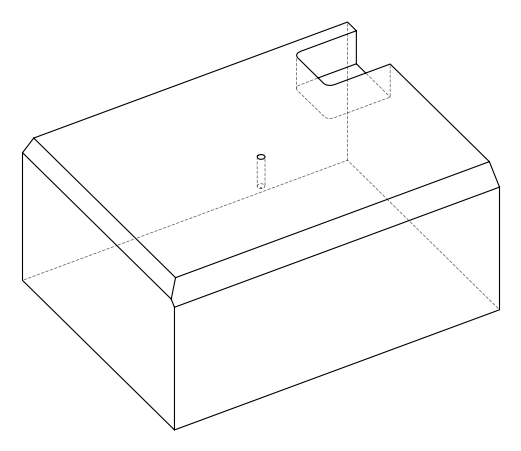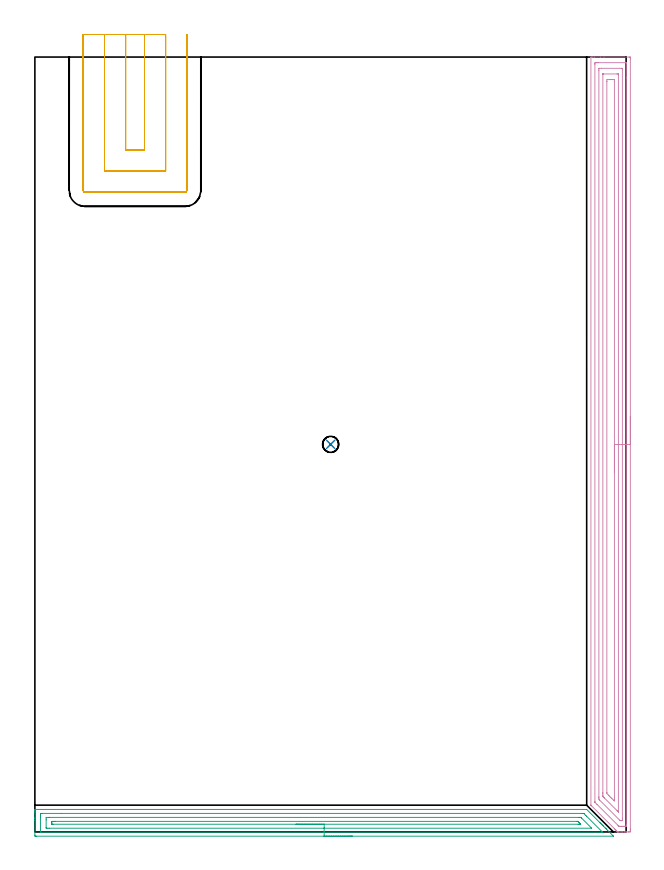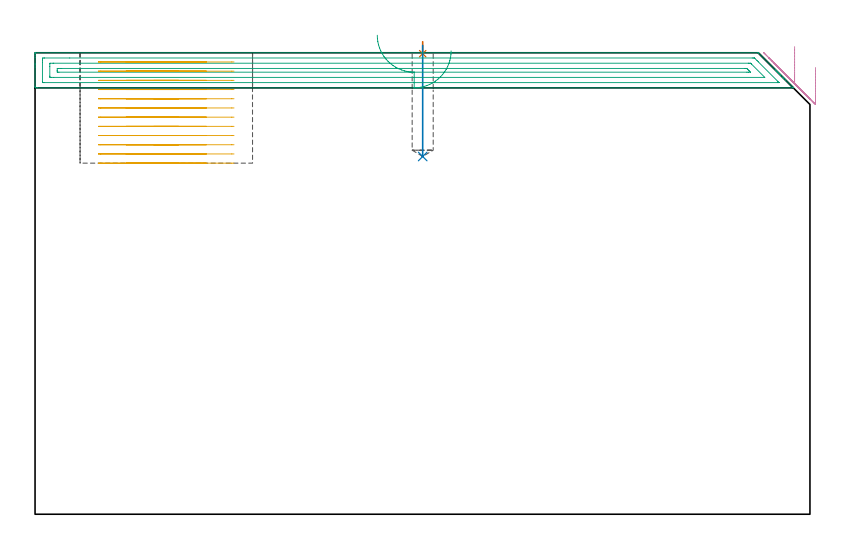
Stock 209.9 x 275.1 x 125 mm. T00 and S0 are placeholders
(PLAN: 5 operations, 3 tool changes, 29 min)
(1 SPOT_DRILL | STEP1POCKET | NXT0321_9005460120000 | 0.03 min | 1 mm3)
(2 DRILL_BLIND_HOLE_INTO_CENTER | STEP1POCKET | UGT0301_180 | 0.12 min | 683 mm3)
(3 AREA_MILL | FG_CHAMFER_SURFACE | UGT0205_001 | 6.62 min | 9447 mm3)
(4 AREA_MILL_1 | FG_CHAMFER_SURFACE_1 | UGT0205_001 | 11.19 min | 26498 mm3)
(5 MILL_SLOT | SLOT_PARTIAL_RECTANGULAR | NXT0201_013 | Follow Part, ap 2.5, ae 75% | 11.08 min | 73623 mm3)
(TOOL NXT0321_9005460120000 | NC Spot Drill, 142deg, 12mm, Carbide, Uncoated | D12 PA142 FL30 Z2)
(TOOL UGT0301_180 | Twist Drill 5.7 mm | D5.7 PA118 FL55 Z2)
(TOOL UGT0205_001 | Chamfer Mill 20 x 3 x 45 deg. | D20 FL50 Z2)
(TOOL NXT0201_013 | ENDMILL 10mm | D10 FL30 Z4)
(OP 1 SPOT_DRILL)
G17 G21 G94 G90
T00 M6
G54
G17 G0 G90 X105. Y137.6 S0 M3
G43 Z135. H0
G94 G81 G98 Z124.755 F250. R128.
G80
M5
M2
(OP 2 DRILL_BLIND_HOLE_INTO_CENTER)
G17 G21 G94 G90
T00 M6
G54
G17 G0 G90 X105. Y137.6 S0 M3
G43 Z135. H0
G94 G81 G98 Z96.9 F250. R127.
G80
M5
M2
(OP 3 AREA_MILL)
G17 G21 G94 G90
T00 M6
G54
G17 G0 G90 X112.7 Y-1.5 S1061 M3
G43 Z135. H0
Z125.5
G94 G1 X112.662 Z124.628 F250.
X112.548 Z123.763
X112.359 Z122.912
X112.097 Z122.08
X111.763 Z121.274
X111.36 Z120.5
X110.892 Z119.764
X110.36 Z119.072
X109.771 Z118.429
X109.128 Z117.84
X108.436 Z117.308
X107.7 Z116.84
X106.926 Z116.437
X106.12 Z116.103
X105.288 Z115.841
X104.436 Z115.652
X103.572 Z115.538
X102.7 Z115.5
X0.596
X0.221 Y-1.497 Z115.502
X0.01 Y-1.492 Z115.505
X0. Y-1.129 Z115.868
Y4.126 Z121.12
Y4.708 Z121.705
Y5.001 Z121.998
Y6.753 Z123.748
Y7.341 Z124.34
Y7.751 Z124.75
X0.002 Y7.877 Z124.87
X0.01 Y7.998 Z124.988
X0.15 Y8. Z125.
X195.887
X195.898 Y7.997 Z124.996
X195.906 Y7.993 Z124.992
X200.516 Y3.386 Z120.383
X200.65 Y3.252 Z120.248
X200.792 Y3.109 Z120.107
X200.946 Y2.955 Z119.953
X201.09 Y2.812 Z119.808
X201.237 Y2.664 Z119.661
X201.376 Y2.525 Z119.523
X201.528 Y2.374 Z119.369
X201.683 Y2.218 Z119.215
X201.806 Y2.095 Z119.093
X201.966 Y1.936 Z118.931
X202.479 Y1.421 Z118.421
X202.724 Y1.177 Z118.175
X202.841 Y1.061 Z118.057
X203.277 Y0.623 Z117.622
X205.398 Y-1.498 Z115.5
X205.354 Y-1.5
X102.7
Y-0.086 Z116.914
X2.379 Y-0.085 Z116.915
X2.207 Y-0.084 Z116.916
X2.041 Y-0.079 Z116.921
X2.009 Y-0.076 Z116.924
X2.005 Y-0.054 Z116.946
X2.003 Y-0.029 Z116.971
X2. Y0.119 Z117.119
Y5.373 Z122.373
X2.003 Y5.877 Z122.877
X2.009 Y6.241 Z123.241
X2.028 Y6.579 Z123.579
X2.379 Y6.583 Z123.583
X2.55 Y6.585 Z123.585
X9.399 Y6.586 Z123.586
X194.274 Y6.585 Z123.585
X194.634 Y6.583 Z123.583
X194.814 Y6.58 Z123.58
X194.855 Y6.579 Z123.579
X194.904 Y6.536 Z123.536
X194.995 Y6.452 Z123.452
X195.573 Y5.877 Z122.877
X195.887 Y5.563 Z122.563
X201.237 Y0.212 Z117.212
X201.464 Y-0.021 Z116.979
X201.512 Y-0.073 Z116.927
X201.514 Y-0.08 Z116.92
X201.499 Y-0.081 Z116.919
X201.448 Y-0.084 Z116.916
X201.237 Y-0.085 Z116.915
X201.067 Y-0.086 Z116.914
X102.7
Y1.328 Z118.328
X5.054 Y1.329 Z118.329
X4.332 Y1.332 Z118.332
X4.162 Y1.335 Z118.335
X4.01 Y1.345 Z118.345
X4.005 Y1.499 Z118.499
X4.001 Y1.657 Z118.657
X4. Y4.285 Z121.285
X4.005 Y5.001 Z122.001
X4.007 Y5.154 Z122.154
X4.162 Y5.164 Z122.164
X4.882 Y5.17 Z122.17
X5.054 Y5.171 Z122.171
X193.212
X193.385 Y5.17 Z122.17
X193.731 Y5.166 Z122.166
X193.825 Y5.164 Z122.164
X193.849 Y5.144 Z122.144
X193.9 Y5.097 Z122.097
X193.999 Y5.001 Z122.001
X194.104 Y4.897 Z121.897
X197.671 Y1.329 Z118.329
X102.7 Y1.328 Z118.328
Y2.743 Z119.743
X6.462
X6.123 Y2.747 Z119.747
X6.061 Y2.75 Z119.75
X6.01 Y2.759 Z119.759
X6.007 Y2.842 Z119.842
X6. Y3.196 Z120.196
X6.001 Y3.25 Z120.25
X6.01 Y3.661 Z120.661
X6.02 Y3.751 Z120.751
X6.149 Y3.754 Z120.754
X6.322 Y3.756 Z120.756
X6.838 Y3.757 Z120.757
X7.213
X192.32
X192.697 Y3.756 Z120.756
X192.759 Y3.753 Z120.753
X192.786 Y3.751 Z120.751
X192.917 Y3.627 Z120.627
X193.118 Y3.432 Z120.432
X193.387 Y3.163 Z120.163
X193.548 Y2.997 Z119.997
X193.784 Y2.749 Z119.749
X193.724 Y2.747 Z119.747
X193.212 Y2.744 Z119.744
X192.837 Y2.743 Z119.743
X102.7
X101.828 Z119.781
X100.964 Z119.895
X100.112 Z120.083
X99.28 Z120.346
X98.474 Z120.68
X97.7 Z121.082
X96.964 Z121.551
X96.272 Z122.082
X95.629 Z122.672
X95.04 Z123.315
X94.508 Z124.007
X94.04 Z124.743
X93.637 Z125.516
X93.303 Z126.322
X93.041 Z127.154
X92.852 Z128.006
X92.738 Z128.871
X92.7 Z129.743
G0 Z135.
M5
M2
(OP 4 AREA_MILL_1)
G17 G21 G94 G90
T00 M6
G54
G17 G0 G90 X211.4 Y147.55 S1061 M3
G43 Z135. H0
Z121.
G94 G1 Y147.512 Z120.128 F250.
Y147.398 Z119.264
Y147.209 Z118.412
Y146.947 Z117.58
Y146.613 Z116.774
Y146.21 Z116.
Y145.742 Z115.264
Y145.21 Z114.572
Y144.621 Z113.929
Y143.978 Z113.34
Y143.286 Z112.808
Y142.55 Z112.34
Y141.776 Z111.937
Y140.97 Z111.603
Y140.138 Z111.341
Y139.286 Z111.152
Y138.422 Z111.038
Y137.55 Z111.
Y1.076
X211.399 Y0.601 Z111.001
X211.395 Y0.189 Z111.002
X211.391 Y0.01 Z111.005
X210.989 Y0. Z111.406
X210.703 Z111.692
X210.111 Z112.283
X209.538 Z112.859
X209.232 Z113.164
X208.66 Z113.737
X208.353 Z114.042
X207.741 Z114.658
X207.275 Z115.124
X207.045 Z115.348
X206.902 Z115.487
X206.895 Y0.003 Z115.494
X206.887 Y0.008 Z115.502
X206.744 Y0.155 Z115.654
X206.596 Y0.301 Z115.799
X206.454 Y0.445 Z115.944
X206.297 Y0.601 Z116.1
X206.157 Y0.741 Z116.239
X206.021 Y0.878 Z116.377
X205.851 Y1.048 Z116.546
X197.67 Y9.23 Z124.73
X197.414 Y9.487 Z124.984
X197.406 Y9.505 Z124.993
X197.4 Y9.523 Z125.
Y274.945
X197.406 Y275.09 Z124.993
X197.686 Y275.1 Z124.713
X198.077 Z124.322
X198.689 Z123.705
X200.753 Z121.645
X202.064 Z120.331
X210.989 Z111.408
X211.278 Y275.097 Z111.119
X211.392 Y275.09 Z111.005
X211.399 Y274.975 Z110.999
X211.4 Y274.498 Z111.
Y137.55
X209.986 Z112.414
X209.985 Y2.513 Z112.415
X209.984 Y2.386 Z112.416
X209.979 Y2.013 Z112.421
X209.608 Y2.004 Z112.792
X209.232 Y2.001 Z113.168
X208.733 Y2. Z113.667
X208.353 Z114.047
X207.853 Y2.001 Z114.547
X207.475 Y2.008 Z114.925
X207.351 Y2.011 Z115.049
X207.224 Y2.133 Z115.176
X206.965 Y2.386 Z115.435
X199.568 Y9.782 Z122.832
X198.936 Y10.415 Z123.464
X198.845 Y10.513 Z123.555
X198.821 Y10.541 Z123.579
X198.819 Y10.56 Z123.581
X198.817 Y10.607 Z123.583
X198.815 Y10.798 Z123.585
Y272.586
X198.816 Y272.714 Z123.584
X198.821 Y273.087 Z123.579
X199.192 Y273.096 Z123.208
X199.568 Y273.099 Z122.832
X200.067 Y273.1 Z122.333
X209.91 Y273.099 Z112.49
X209.937 Y273.097 Z112.463
X209.965 Y273.091 Z112.435
X209.979 Y273.086 Z112.421
X209.98 Y273.065 Z112.42
X209.985 Y272.842 Z112.415
X209.986 Y267.749 Z112.414
Y137.55
X208.572 Z113.828
X208.571 Y4.841 Z113.829
X208.569 Y4.17 Z113.831
X208.567 Y4.06 Z113.833
X208.565 Y4.014 Z113.835
X208.515 Y4.006 Z113.885
X208.353 Y4.003 Z114.047
X208.186 Y4.004 Z114.214
X207.851 Y4.01 Z114.549
X207.791 Y4.019 Z114.609
X207.769 Y4.038 Z114.631
X207.722 Y4.081 Z114.678
X207.629 Y4.17 Z114.771
X200.492 Y11.308 Z121.908
X200.447 Y11.354 Z121.953
X200.244 Y11.567 Z122.156
X200.234 Y11.978 Z122.166
X200.231 Y12.2 Z122.169
X200.229 Y12.421 Z122.171
Y270.259
X200.231 Y270.93 Z122.169
X200.233 Y271.04 Z122.167
X200.235 Y271.086 Z122.165
X200.285 Y271.094 Z122.115
X200.447 Y271.097 Z121.953
X201.158 Y271.1 Z121.242
X208.186 Z114.214
X208.353 Y271.097 Z114.047
X208.521 Y271.092 Z113.879
X208.563 Y271.09 Z113.837
X208.566 Y271.061 Z113.834
X208.569 Y271.003 Z113.831
X208.571 Y270.93 Z113.829
X208.572 Y137.55 Z113.828
X207.157 Z115.243
Y7.17
X207.156 Y7.131 Z115.244
X207.155 Y7.112 Z115.245
X207.154 Y7.111 Z115.246
X207.14 Y7.12 Z115.26
X206.843 Y7.409 Z115.557
X206.681 Y7.568 Z115.719
X202.204 Y12.046 Z120.196
X202.051 Y12.2 Z120.349
X201.893 Y12.367 Z120.507
X201.65 Y12.632 Z120.75
X201.647 Y12.765 Z120.753
X201.644 Y13.092 Z120.756
X201.643 Y13.661 Z120.757
Y13.984
Y268.822
X201.645 Y269.013 Z120.755
X201.648 Y269.08 Z120.752
X201.65 Y269.09 Z120.75
X201.657 Y269.094 Z120.743
X201.683 Y269.097 Z120.717
X201.787 Y269.099 Z120.613
X206.641 Y269.1 Z115.759
X207.015 Y269.096 Z115.385
X207.109 Y269.093 Z115.291
X207.149 Y269.09 Z115.251
X207.152 Y269.06 Z115.248
X207.154 Y268.976 Z115.246
X207.157 Y268.576 Z115.243
Y137.55
X205.743 Z116.657
Y12.2
X205.742 Y11.308 Z116.658
X205.741 Y11.284 Z116.659
X205.718 Y10.992 Z116.682
X205.394 Y11.308 Z117.006
X204.839 Y11.859 Z117.561
X204.498 Y12.2 Z117.902
X203.961 Y12.738 Z118.439
X203.608 Y13.092 Z118.792
X203.082 Y13.628 Z119.318
X203.059 Y13.984 Z119.341
X203.058 Y14.009 Z119.342
X203.057 Y266.469 Z119.343
X203.058 Y266.494 Z119.342
X203.082 Y267.09 Z119.318
X203.342 Y267.097 Z119.058
X203.961 Y267.1 Z118.439
X204.218 Z118.182
X204.839 Z117.561
X205.098 Y267.099 Z117.302
X205.718 Y267.09 Z116.682
X205.742 Y266.469 Z116.658
X205.743 Y266.444 Z116.657
Y137.55
Y136.678 Z116.695
Y135.814 Z116.809
Y134.962 Z116.998
Y134.13 Z117.26
Y133.324 Z117.594
Y132.55 Z117.997
Y131.814 Z118.465
Y131.122 Z118.996
Y130.479 Z119.586
Y129.89 Z120.229
Y129.358 Z120.921
Y128.89 Z121.657
Y128.487 Z122.431
Y128.153 Z123.237
Y127.891 Z124.069
Y127.702 Z124.92
Y127.588 Z125.785
Y127.55 Z126.657
G0 Z135.
M5
M2
(OP 5 MILL_SLOT)
G17 G21 G94 G90
T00 M6
G54
G17 G0 G90 X32.2 Y283.1 S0 M3
G43 Z135. H0
Z122.508
G94 G1 Y280.1 F250.
Y242.1 F500.
X38.9
Y280.1
Y283.1 F250.
X24.7
Y280.1
Y234.6 F500.
X46.4
Y280.1
Y283.1 F250.
X17.2
Y280.1
Y227.7 F500.
G3 X17.8 Y227.1 R0.6
G1 X53.3
G3 X53.9 Y227.7 R0.6
G1 Y280.1
Y283.1 F250.
G0 X32.2 Z120.017
G1 Y280.1
Y242.1 F500.
X38.9
Y280.1
Y283.1 F250.
X24.7
Y280.1
Y234.6 F500.
X46.4
Y280.1
Y283.1 F250.
X17.2
Y280.1
Y227.7 F500.
G3 X17.8 Y227.1 R0.6
G1 X53.3
G3 X53.9 Y227.7 R0.6
G1 Y280.1
Y283.1 F250.
G0 X32.2 Z117.525
G1 Y280.1
Y242.1 F500.
X38.9
Y280.1
Y283.1 F250.
X24.7
Y280.1
Y234.6 F500.
X46.4
Y280.1
Y283.1 F250.
X17.2
Y280.1
Y227.7 F500.
G3 X17.8 Y227.1 R0.6
G1 X53.3
G3 X53.9 Y227.7 R0.6
G1 Y280.1
Y283.1 F250.
G0 X32.2 Z115.033
G1 Y280.1
Y242.1 F500.
X38.9
Y280.1
Y283.1 F250.
X24.7
Y280.1
Y234.6 F500.
X46.4
Y280.1
Y283.1 F250.
X17.2
Y280.1
Y227.7 F500.
G3 X17.8 Y227.1 R0.6
G1 X53.3
G3 X53.9 Y227.7 R0.6
G1 Y280.1
Y283.1 F250.
G0 X32.2 Z112.542
G1 Y280.1
Y242.1 F500.
X38.9
Y280.1
Y283.1 F250.
X24.7
Y280.1
Y234.6 F500.
X46.4
Y280.1
Y283.1 F250.
X17.2
Y280.1
Y227.7 F500.
G3 X17.8 Y227.1 R0.6
G1 X53.3
G3 X53.9 Y227.7 R0.6
G1 Y280.1
Y283.1 F250.
G0 X32.2 Z110.05
G1 Y280.1
Y242.1 F500.
X38.9
Y280.1
Y283.1 F250.
X24.7
Y280.1
Y234.6 F500.
X46.4
Y280.1
Y283.1 F250.
X17.2
Y280.1
Y227.7 F500.
G3 X17.8 Y227.1 R0.6
G1 X53.3
G3 X53.9 Y227.7 R0.6
G1 Y280.1
Y283.1 F250.
G0 X32.2 Z107.558
G1 Y280.1
Y242.1 F500.
X38.9
Y280.1
Y283.1 F250.
X24.7
Y280.1
Y234.6 F500.
X46.4
Y280.1
Y283.1 F250.
X17.2
Y280.1
Y227.7 F500.
G3 X17.8 Y227.1 R0.6
G1 X53.3
G3 X53.9 Y227.7 R0.6
G1 Y280.1
Y283.1 F250.
G0 X32.2 Z105.067
G1 Y280.1
Y242.1 F500.
X38.9
Y280.1
Y283.1 F250.
X24.7
Y280.1
Y234.6 F500.
X46.4
Y280.1
Y283.1 F250.
X17.2
Y280.1
Y227.7 F500.
G3 X17.8 Y227.1 R0.6
G1 X53.3
G3 X53.9 Y227.7 R0.6
G1 Y280.1
Y283.1 F250.
G0 X32.2 Z102.575
G1 Y280.1
Y242.1 F500.
X38.9
Y280.1
Y283.1 F250.
X24.7
Y280.1
Y234.6 F500.
X46.4
Y280.1
Y283.1 F250.
X17.2
Y280.1
Y227.7 F500.
G3 X17.8 Y227.1 R0.6
G1 X53.3
G3 X53.9 Y227.7 R0.6
G1 Y280.1
Y283.1 F250.
G0 X32.2 Z100.083
G1 Y280.1
Y242.1 F500.
X38.9
Y280.1
Y283.1 F250.
X24.7
Y280.1
Y234.6 F500.
X46.4
Y280.1
Y283.1 F250.
X17.2
Y280.1
Y227.7 F500.
G3 X17.8 Y227.1 R0.6
G1 X53.3
G3 X53.9 Y227.7 R0.6
G1 Y280.1
Y283.1 F250.
G0 X32.2 Z97.592
G1 Y280.1
Y242.1 F500.
X38.9
Y280.1
Y283.1 F250.
X24.7
Y280.1
Y234.6 F500.
X46.4
Y280.1
Y283.1 F250.
X17.2
Y280.1
Y227.7 F500.
G3 X17.8 Y227.1 R0.6
G1 X53.3
G3 X53.9 Y227.7 R0.6
G1 Y280.1
Y283.1 F250.
G0 X32.2 Z95.1
G1 Y280.1
Y242.1 F500.
X38.9
Y280.1
Y283.1 F250.
X24.7
Y280.1
Y234.6 F500.
X46.4
Y280.1
Y283.1 F250.
X17.2
Y280.1
Y227.7 F500.
G3 X17.8 Y227.1 R0.6
G1 X53.3
G3 X53.9 Y227.7 R0.6
G1 Y280.1
Y283.1 F250.
G0 Z135.
M5
M2
